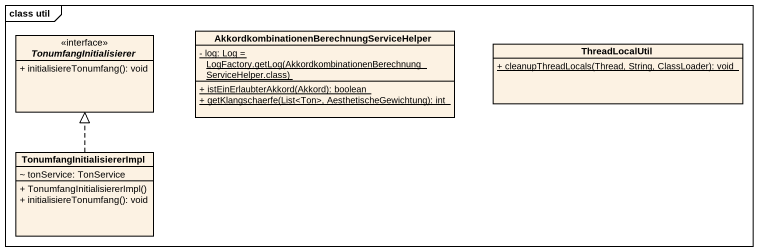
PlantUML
@startuml
mainframe class util
hide circle
hide empty members
skinparam classAttributeIconSize 0
interface TonumfangInitialisierer <<interface>> {
  + initialisiereTonumfang(): void
}
class "AkkordkombinationenBerechnungServiceHelper" as AkkordkombinationenBerechnun {
  {static} {field} - log: Log = LogFactory.getLog(AkkordkombinationenBerechnungServiceHelper.class)
  {static} + istEinErlaubterAkkord(Akkord): boolean
  {static} + getKlangschaerfe(List<Ton>, AesthetischeGewichtung): int
}
class ThreadLocalUtil {
  {static} + cleanupThreadLocals(Thread, String, ClassLoader): void
}
class TonumfangInitialisiererImpl {
  ~ tonService: TonService
  + TonumfangInitialisiererImpl()
  + initialisiereTonumfang(): void
}
TonumfangInitialisiererImpl .up.|> TonumfangInitialisierer
@enduml
